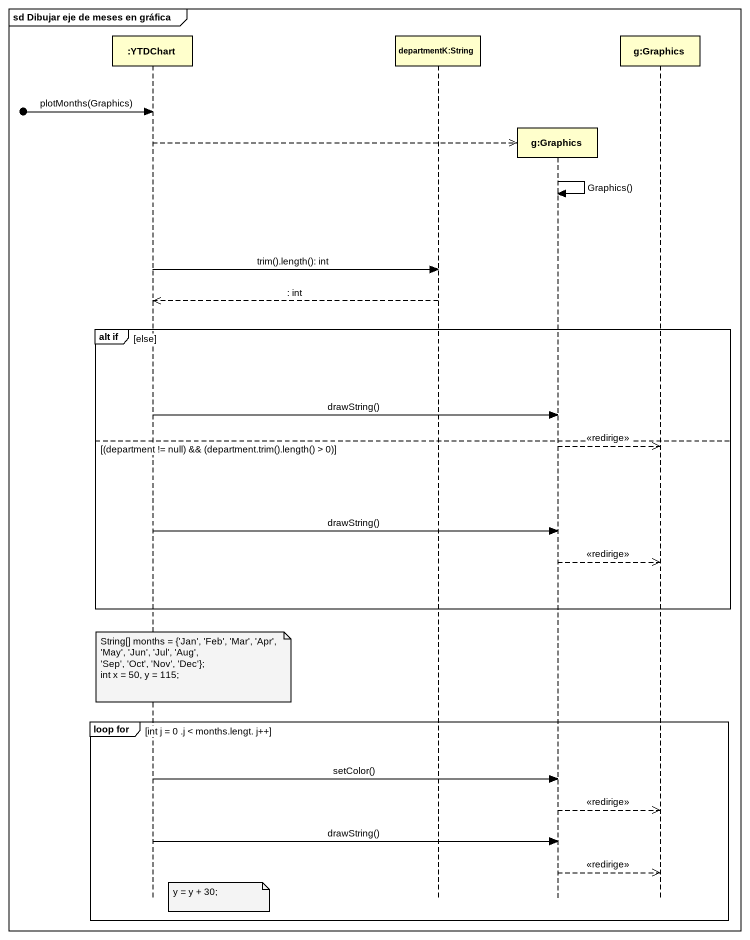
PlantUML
@startuml
mainframe sd Dibujar eje de meses en gráfica
hide footbox
participant ":YTDChart" as YTDChart
participant "departmentK:String" as departmentK_String
participant "g:Graphics" as g_Graphics
participant "g:Graphics" as g_Graphics_2

[o-> YTDChart : plotMonths(Graphics)
YTDChart -->> g_Graphics **
g_Graphics -> g_Graphics : Graphics()
YTDChart -> departmentK_String : trim().length(): int
departmentK_String -->> YTDChart : : int
group alt if [else]
  YTDChart -> g_Graphics : drawString()
else (department != null) && (department.trim().length() > 0)
  g_Graphics -->> g_Graphics_2 : <<redirige>>
  YTDChart -> g_Graphics : drawString()
  g_Graphics -->> g_Graphics_2 : <<redirige>>
end
note over YTDChart
  String[] months = {'Jan', 'Feb', 'Mar', 'Apr',
  ~'May', 'Jun', 'Jul', 'Aug',
  ~'Sep', 'Oct', 'Nov', 'Dec'};
  int x = 50, y = 115;
end note
group loop for [int j = 0 .j < months.lengt. j++]
  YTDChart -> g_Graphics : setColor()
  g_Graphics -->> g_Graphics_2 : <<redirige>>
  YTDChart -> g_Graphics : drawString()
  g_Graphics -->> g_Graphics_2 : <<redirige>>
  note right of YTDChart : y = y + 30;
end
@enduml
